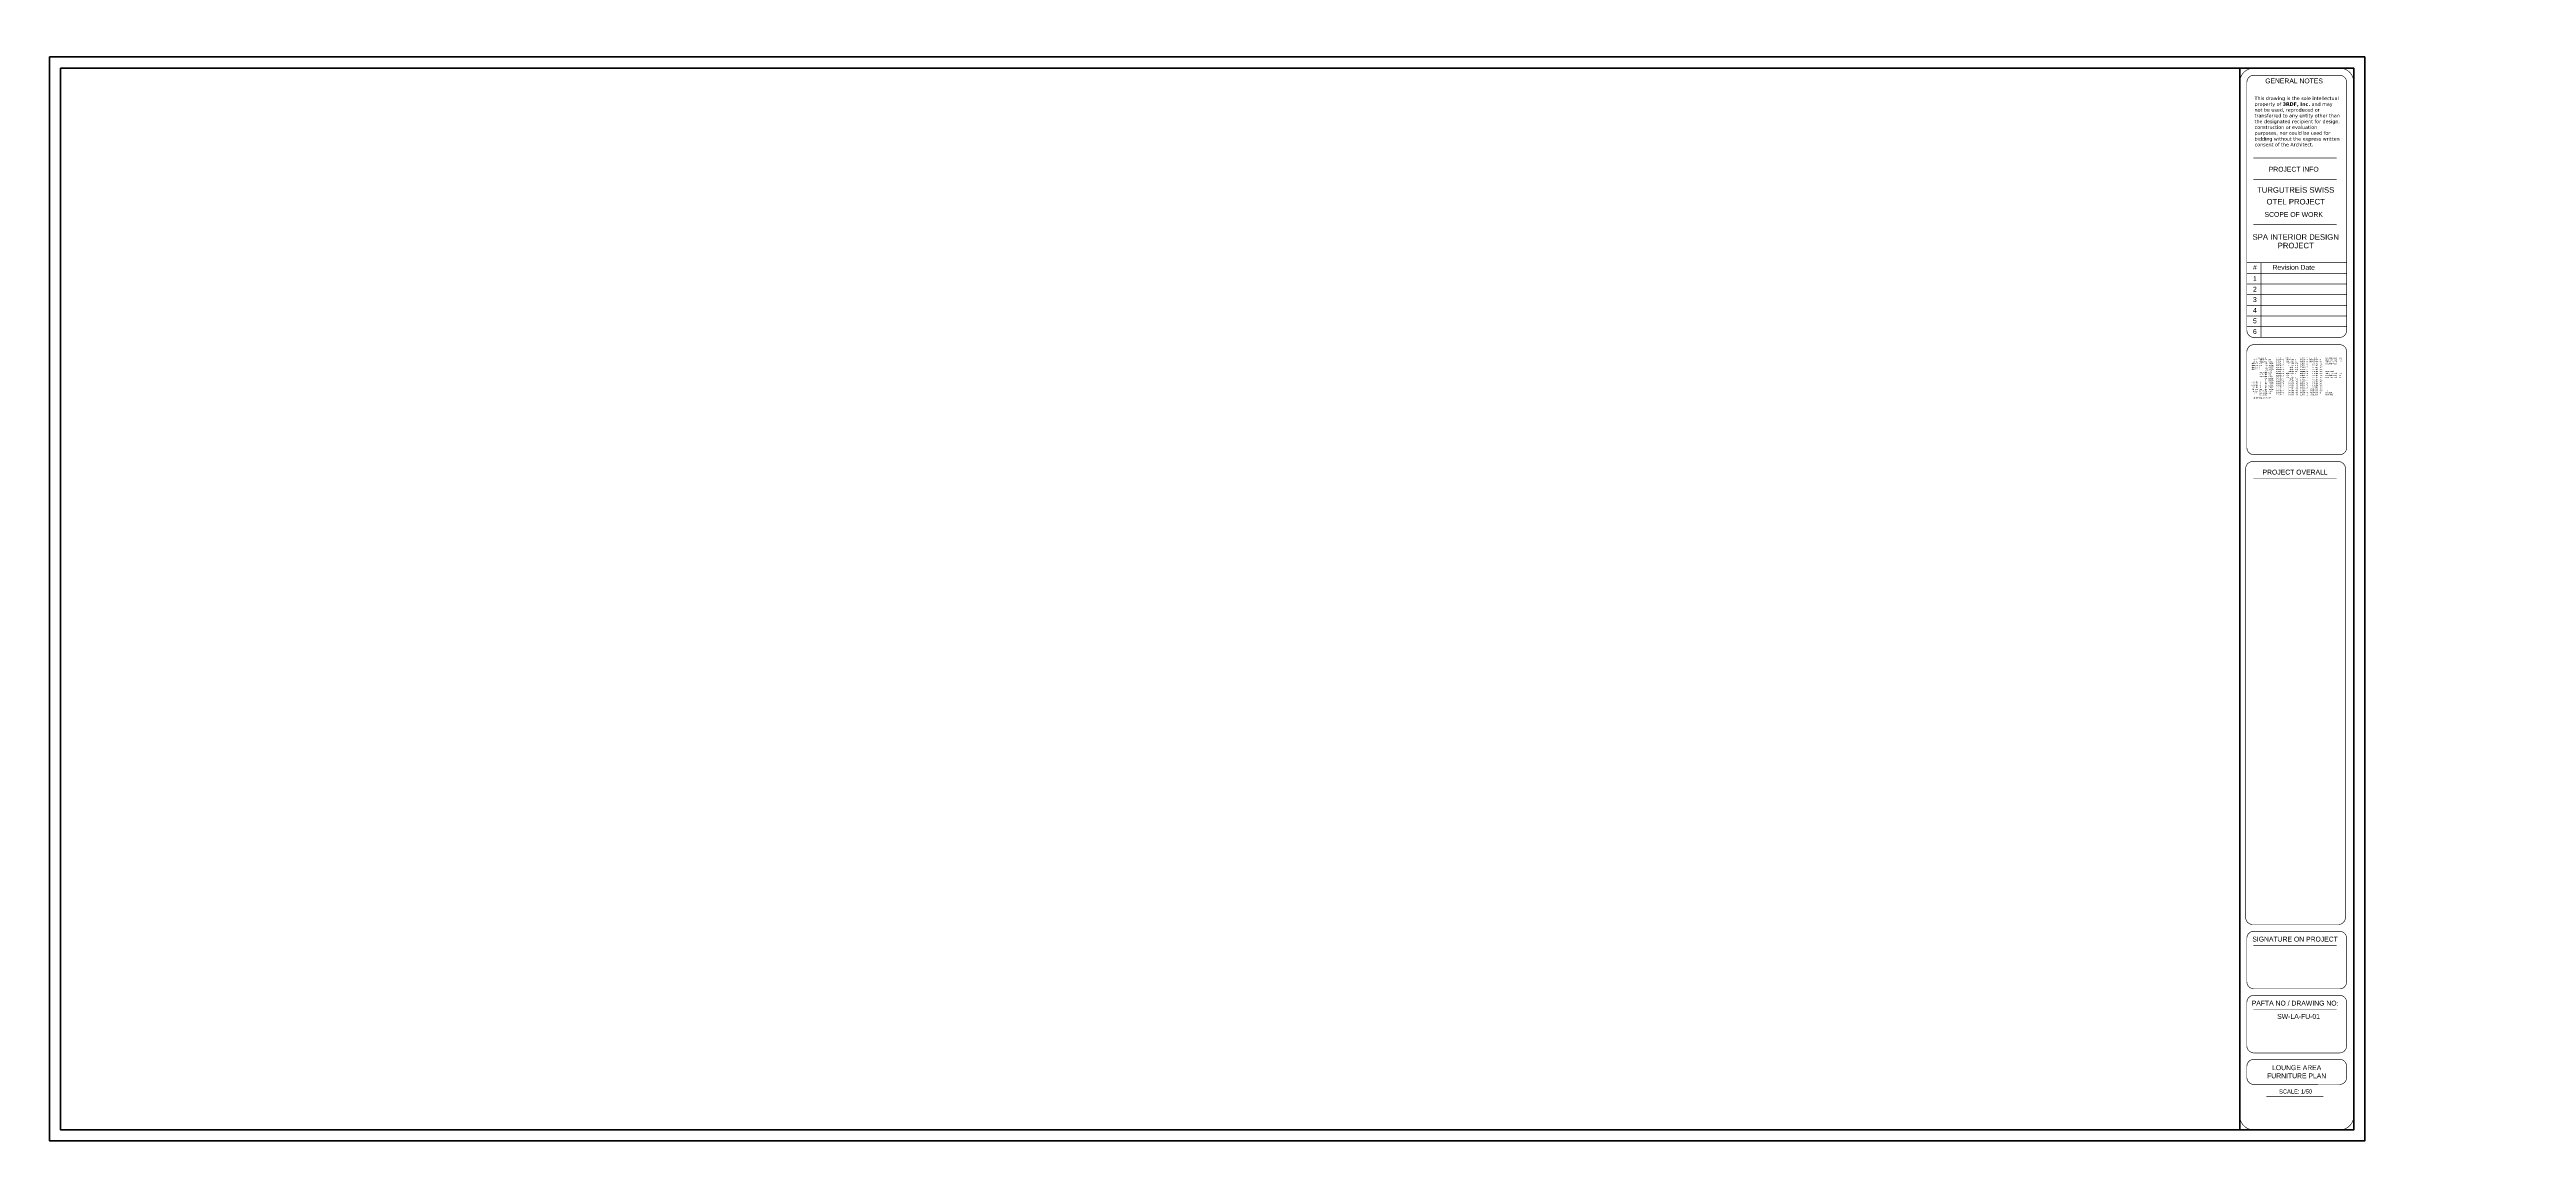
# Paper-space layout 'TERAS 2. KAT YER DOSEME PLANI' of a CAD drawing. Header units: millimetres. Extents: x 2 to 1350, y 0 to 598.
import ezdxf
from ezdxf.enums import TextEntityAlignment as Align

# ---------------------------------------------------------------- set-up
doc = ezdxf.new("R2010")
doc.units = ezdxf.units.MM
doc.header["$LTSCALE"] = 0.25
for name, color, linetype, lineweight in [('(YP-ZC) 252', 252, 'Continuous', 18), ('(YP-ZC) A-LAYOUT', 72, 'Continuous', 35), ('A-Text', 2, 'Continuous', 9), ('ART-YAZI', 101, 'Continuous', 15)]:
    doc.layers.add(name, color=color, linetype=linetype, lineweight=lineweight)
doc.layers.add('catı (3rdf)', color=41, linetype='Continuous')
doc.layers.add('I-ELEV-03', color=3, linetype='Continuous')
doc.styles.add('ARIALBOLD', font='arial.ttf')
doc.styles.get("Standard").update_dxf_attribs({"font": 'arial.ttf'})

# ---------------------------------------------------------------- blocks, each defined once
blk = doc.blocks.new('60-50')
at = {"layer": '(YP-ZC) A-LAYOUT'}
for points in [[(-6300, 0), (-6300, -2950), (0, -2950), (0, 0)], [(-6270, -30), (-6270, -2920), (-30, -2920), (-30, -30)]]:
    blk.add_lwpolyline(points, close=True, dxfattribs=at)
blk = doc.blocks.new('A$C4C147489')
at = {"layer": '(YP-ZC) A-LAYOUT'}
blk.add_line((-96349.56, 172270.18), (-95937.28, 172201.27), dxfattribs=at)
for p, q in [((-96356.04, 172231.44), (-96356.96, 172225.9)), ((-95950.21, 172157.92), (-95944.68, 172156.99)), ((-95943.75, 172162.53), (-95944.68, 172156.99))]:
    blk.add_line(p, q)
at = {"layer": 'A-Text', "color": 3, "const_width": 0.239}
for points in [[(-96320.42, 172265.31), (-96344.03, 172269.25, 0.414214), (-96350.49, 172264.64), (-96356.04, 172231.44, 0.414214), (-96351.43, 172224.98), (-96327.82, 172221.03)], [(-96024.95, 172170.41), (-95950.21, 172157.92, 0.414214), (-95943.75, 172162.53), (-95938.2, 172195.73, 0.414214), (-95942.81, 172202.19), (-96017.55, 172214.69)]]:
    blk.add_lwpolyline(points, format="xyb", dxfattribs=at)
at = {"layer": 'A-Text', "const_width": 0.239}
for points in [[(-96325.35, 172263.29), (-96329.59, 172264, 0.414214), (-96332.82, 172261.69), (-96338.37, 172228.49, 0.414214), (-96336.06, 172225.26), (-96331.83, 172224.55)], [(-96329.59, 172264), (-96325.35, 172263.29, -0.414214), (-96323.05, 172260.06), (-96328.6, 172226.85, -0.414214), (-96331.83, 172224.55), (-96336.06, 172225.26)], [(-96313.09, 172261.24), (-96317.33, 172261.95, 0.414214), (-96320.56, 172259.64), (-96326.11, 172226.44, 0.414214), (-96323.81, 172223.21), (-96319.57, 172222.5)], [(-96323.81, 172223.21), (-96306.96, 172220.39, 0.414214), (-96303.73, 172222.7), (-96298.18, 172255.9, 0.414214), (-96300.49, 172259.13), (-96317.33, 172261.95)], [(-96288.23, 172257.08), (-96292.46, 172257.79, 0.414214), (-96295.69, 172255.49), (-96301.24, 172222.28, 0.414214), (-96298.94, 172219.05), (-96294.7, 172218.34)], [(-96298.94, 172219.05), (-96282.1, 172216.24, 0.414214), (-96278.87, 172218.54), (-96273.32, 172251.75, 0.414214), (-96275.62, 172254.98), (-96292.46, 172257.79)], [(-96093.18, 172224.96), (-96267.41, 172254.08, 0.414214), (-96270.64, 172251.77), (-96276.19, 172218.57, 0.414214), (-96273.88, 172215.34), (-96099.66, 172186.22, 0.414214), (-96096.43, 172188.52), (-96090.88, 172221.73, 0.414214), (-96093.18, 172224.96)], [(-96091.57, 172184.39), (-96054.35, 172178.17, 0.414214), (-96051.12, 172180.47), (-96045.57, 172213.68, 0.414214), (-96047.87, 172216.91), (-96085.09, 172223.13, 0.414214), (-96088.32, 172220.83), (-96093.87, 172187.62, 0.414214), (-96091.57, 172184.39)], [(-96020.31, 172212.3), (-96039.55, 172215.52, 0.414214), (-96042.78, 172213.21), (-96048.33, 172180.01, 0.414214), (-96046.03, 172176.78), (-96026.79, 172173.56)], [(-96026.79, 172173.56), (-95949.75, 172160.69, 0.414214), (-95946.52, 172162.99), (-95940.97, 172196.2, 0.414214), (-95943.28, 172199.43), (-96020.31, 172212.3)]]:
    blk.add_lwpolyline(points, format="xyb", dxfattribs=at)
at = {"layer": 'A-Text', "color": 3}
for points, const_width in [([(-96306.1, 172262.91), (-96320.52, 172265.33)], 0.193), ([(-96302.52, 172262.32), (-96320.42, 172265.31)], 0.239), ([(-96027.76, 172216.39), (-96302.52, 172262.32)], 0.239), ([(-96327.82, 172221.03), (-96053.52, 172175.19)], 0.239), ([(-96017.55, 172214.69), (-96046.12, 172219.46)], 0.239), ([(-96053.52, 172175.19), (-96024.95, 172170.41)], 0.239)]:
    blk.add_lwpolyline(points, dxfattribs=dict(at, const_width=const_width))
at = {"layer": 'A-Text', "const_width": 0.239}
for points in [[(-96338.33, 172257.62), (-96342.02, 172235.5)], [(-96303.68, 172257.05), (-96309.07, 172224.77)], [(-96278.81, 172252.9), (-96284.21, 172220.61)], [(-96097.5, 172222.59), (-96102.9, 172190.31)], [(-96038.17, 172215.29), (-96044.64, 172176.55)], [(-96018.02, 172211.92), (-96039.55, 172215.52)], [(-96043.24, 172210.45), (-96014.19, 172205.59)], [(-96034.02, 172214.59), (-96040.49, 172175.85)], [(-96029.87, 172213.9), (-96036.34, 172175.16)], [(-96025.72, 172213.21), (-96032.19, 172174.47)], [(-96021.57, 172212.51), (-96028.04, 172173.77)], [(-96017.42, 172211.82), (-96023.89, 172173.08)], [(-96017.42, 172211.82), (-96023.89, 172173.08)], [(-96013.26, 172211.12), (-96019.74, 172172.38)], [(-95998.95, 172206.12), (-96004.34, 172173.84)], [(-95981.46, 172203.2), (-95986.86, 172170.91)], [(-95973.11, 172201.8), (-95978.51, 172169.52)]]:
    blk.add_lwpolyline(points, dxfattribs=at)
at = {"layer": 'A-Text', "style": 'ARIALBOLD'}
for s, height, p in [('6', 1.92, (-96040.53, 172212.48)), ('5', 1.92, (-96036.38, 172211.78)), ('4', 1.92, (-96032.3, 172211.1)), ('3', 1.92, (-96028.15, 172210.41)), ('2', 1.92, (-96024.12, 172209.73)), ('1', 1.92, (-96020, 172209.05)), ('#', 1.92, (-96015.63, 172208.32)), ('Revision Date', 1.9205, (-96018.15, 172193.24))]:
    blk.add_text(s, height=height, rotation=260.51108, dxfattribs=at).set_placement(p, align=Align.MIDDLE_CENTER)
at = {"layer": 'A-Text', "linetype": 'Continuous', "lineweight": 0, "insert": (-95949.3, 172197.34), "char_height": 1.3665, "width": 33.9986, "attachment_point": 1, "rotation": 260.51108}
blk.add_mtext('{\\fVerdana|b0|i0|c0|p34;This drawing is the sole intellectual property of \\fVerdana|b1|i0|c162|p34;3RDF\\fVerdana|b1|i0|c0|p34;, Inc.\\fVerdana|b0|i0|c0|p34; and may not be used, reproduced or transferred to any entity other than the designated recipient for design, construction or evaluation purposes, nor could be used for bidding without the express written consent of the Architect.}', dxfattribs=at)
at = {"layer": 'ART-YAZI', "color": 3, "style": 'ARIALBOLD'}
for s, height, p in [('PAFTA NO / DRAWING NO:', 1.9205, (-96303.91, 172240.46)), ('SCALE: 1/50', 1.6132, (-96338.25, 172245.98)), ('SIGNATURE ON PROJECT', 1.9205, (-96279.05, 172236.3)), ('PROJECT OVERALL', 1.9205, (-96097.74, 172206)), ('SPA INTERIOR DESIGN', 2.1766, (-96006.48, 172190.5)), ('PROJECT', 2.177, (-96009.81, 172191.05)), ('SCOPE OF WORK', 1.9205, (-95997.61, 172189.81)), ('OTEL PROJECT', 2.1766, (-95992.78, 172188.2)), ('TURGUTREİS SWISS', 2.1766, (-95988.22, 172187.45)), ('PROJECT INFO', 1.9205, (-95980.05, 172186.87)), ('GENERAL NOTES', 1.9095, (-95945.78, 172181.01))]:
    blk.add_text(s, height=height, rotation=260.51108, dxfattribs=at).set_placement(p, align=Align.MIDDLE_CENTER)
at = {"layer": 'ART-YAZI', "color": 3, "char_height": 1.9205, "attachment_point": 2, "rotation": 260.51108, "style": 'ARIALBOLD'}
for s, insert, width in [('LOUNGE AREA \\PFURNITURE PLAN', (-96328.13, 172243.87), 36.7189), ('SW-LA-FU-01', (-96308.34, 172239.81), 77.7436)]:
    blk.add_mtext(s, dxfattribs=dict(at, insert=insert, width=width))
at = {"layer": 'I-ELEV-03', "color": 1, "char_height": 0.486, "attachment_point": 1, "rotation": 260.51108}
for s, insert, width in [('{\\fKartika|b0|i0|c0|p18;3R DESIGN FACTORY}', (-96066.03, 172217.34), 9.8888), ('{\\fKartika|b0|i0|c0|p18;e the}', (-96064.08, 172216.62), 3.6863), ('{\\fKartika|b0|i0|c0|p18;ize the}', (-96063.36, 172217.04), 3.6863), ('{\\fKartika|b0|i0|c0|p18;lize the}', (-96062.65, 172217.08), 3.6863), ('{\\fKartika|b0|i0|c0|p18;alize the}', (-96061.82, 172217.36), 3.6863), ('{\\fKartika|b0|i0|c0|p18;alize the}', (-96061.14, 172217.25), 3.6863), ('{\\fKartika|b0|i0|c0|p18;alize the}', (-96060.41, 172217.13), 3.6863), ('{\\fKartika|b0|i0|c0|p18;alize the}', (-96059.65, 172217), 3.6863), ('{\\fKartika|b0|i0|c0|p18;alize the}', (-96054.61, 172216.1), 3.6863), ('{\\fKartika|b0|i0|c0|p18;alize the}', (-96053.95, 172215.99), 3.6863), ('{\\fKartika|b0|i0|c0|p18;alize the}', (-96053.22, 172215.86), 3.6863), ('{\\fKartika|b0|i0|c0|p18;alize the}', (-96052.5, 172215.74), 3.6863), ('{\\fKartika|b0|i0|c0|p18;lize the}', (-96051.84, 172215.22), 3.6863), ('{\\fKartika|b0|i0|c0|p18;refresh the}', (-96066.13, 172208.36), 3.6863), ('{\\fKartika|b0|i0|c0|p18;refresh the}', (-96065.41, 172208.24), 3.6863), ('{\\fKartika|b0|i0|c0|p18;realize the}', (-96065.09, 172214.8), 3.6863), ('{\\fKartika|b0|i0|c0|p18;rea}', (-96065.07, 172211.12), 3.6863), ('{\\fKartika|b0|i0|c0|p18;refresh the}', (-96064.68, 172208.12), 3.6863), ('{\\fKartika|b0|i0|c0|p18;realize the}', (-96064.46, 172214.68), 3.6863), ('{\\fKartika|b0|i0|c0|p18;realiz}', (-96064.36, 172211), 3.6863), ('{\\fKartika|b0|i0|c0|p18;refresh the}', (-96063.93, 172207.99), 3.6863), ('{\\fKartika|b0|i0|c0|p18;realize the}', (-96063.74, 172214.56), 3.6863), ('{\\fKartika|b0|i0|c0|p18;realize}', (-96063.65, 172210.88), 3.6863), ('{\\fKartika|b0|i0|c0|p18;refresh the}', (-96063.14, 172207.86), 3.6863), ('{\\fKartika|b0|i0|c0|p18; the}', (-96063.38, 172212.54), 3.6863), ('{\\fKartika|b0|i0|c0|p18;realize}', (-96062.92, 172210.76), 3.6863), ('{\\fKartika|b0|i0|c0|p18;rea}', (-96063.05, 172214.5), 3.6863), ('{\\fKartika|b0|i0|c0|p18;refresh the}', (-96062.4, 172207.74), 3.6863), ('{\\fKartika|b0|i0|c0|p18; the}', (-96062.64, 172212.39), 3.6863), ('{\\fKartika|b0|i0|c0|p18;realize}', (-96062.18, 172210.63), 3.6863), ('{\\fKartika|b0|i0|c0|p18;re}', (-96062.33, 172214.3), 3.6863), ('{\\fKartika|b0|i0|c0|p18;refresh the}', (-96061.65, 172207.61), 3.6863), ('{\\fKartika|b0|i0|c0|p18; the}', (-96061.91, 172212.27), 3.6863), ('{\\fKartika|b0|i0|c0|p18;realize}', (-96061.48, 172210.52), 3.6863), ('{\\fKartika|b0|i0|c0|p18;re}', (-96061.64, 172214.18), 3.6863), ('{\\fKartika|b0|i0|c0|p18;refresh the}', (-96060.87, 172207.48), 3.6863), ('{\\fKartika|b0|i0|c0|p18; the}', (-96061.2, 172212.15), 3.6863), ('{\\fKartika|b0|i0|c0|p18;realize}', (-96060.77, 172210.4), 3.6863), ('{\\fKartika|b0|i0|c0|p18;re}', (-96060.91, 172214.06), 3.6863), ('{\\fKartika|b0|i0|c0|p18;refresh the}', (-96060.14, 172207.36), 3.6863), ('{\\fKartika|b0|i0|c0|p18; the}', (-96060.47, 172212.03), 3.6863), ('{\\fKartika|b0|i0|c0|p18;realize}', (-96060.03, 172210.27), 3.6863), ('{\\fKartika|b0|i0|c0|p18;re}', (-96060.18, 172213.94), 3.6863), ('{\\fKartika|b0|i0|c0|p18; the}', (-96059.8, 172211.92), 3.6863), ('{\\fKartika|b0|i0|c0|p18;refresh the}', (-96059.38, 172207.23), 3.6863), ('{\\fKartika|b0|i0|c0|p18;realize}', (-96059.35, 172210.16), 3.6863), ('{\\fKartika|b0|i0|c0|p18;e the}', (-96058.98, 172212.14), 3.6863), ('{\\fKartika|b0|i0|c0|p18;refresh the}', (-96058.65, 172207.11), 3.6863), ('{\\fKartika|b0|i0|c0|p18;realiz}', (-96058.63, 172210.04), 3.6863), ('{\\fKartika|b0|i0|c0|p18;realize the}', (-96058.02, 172213.6), 3.6863), ('{\\fKartika|b0|i0|c0|p18;refresh the}', (-96057.92, 172206.99), 3.6863), ('{\\fKartika|b0|i0|c0|p18;rea}', (-96057.9, 172209.92), 3.6863), ('{\\fKartika|b0|i0|c0|p18;realize the}', (-96057.28, 172213.47), 3.6863), ('{\\fKartika|b0|i0|c0|p18;refresh the}', (-96057.11, 172206.85), 3.6863), ('{\\fKartika|b0|i0|c0|p18;real}', (-96057.14, 172209.79), 3.6863), ('{\\fKartika|b0|i0|c0|p18;realize the}', (-96056.59, 172213.36), 3.6863), ('{\\fKartika|b0|i0|c0|p18;refresh the}', (-96056.38, 172206.73), 3.6863), ('{\\fKartika|b0|i0|c0|p18;realiz}', (-96056.45, 172209.68), 3.6863), ('{\\fKartika|b0|i0|c0|p18;the}', (-96056.24, 172210.93), 3.6863), ('{\\fKartika|b0|i0|c0|p18;refresh the}', (-96055.62, 172206.6), 3.6863), ('{\\fKartika|b0|i0|c0|p18;realize}', (-96055.74, 172209.56), 3.6863), ('{\\fKartika|b0|i0|c0|p18;the }', (-96055.57, 172210.78), 3.6863), ('{\\fKartika|b0|i0|c0|p18;refresh the}', (-96054.85, 172206.47), 3.6863), ('{\\fKartika|b0|i0|c0|p18;realize}', (-96055, 172209.43), 3.6863), ('{\\fKartika|b0|i0|c0|p18;re }', (-96055.08, 172213.15), 3.6863), ('{\\fKartika|b0|i0|c0|p18;the }', (-96054.84, 172210.66), 3.6863), ('{\\fKartika|b0|i0|c0|p18;refresh the}', (-96054.12, 172206.35), 3.6863), ('{\\fKartika|b0|i0|c0|p18;realize}', (-96054.31, 172209.32), 3.6863), ('{\\fKartika|b0|i0|c0|p18;re }', (-96054.42, 172213.04), 3.6863), ('{\\fKartika|b0|i0|c0|p18;the }', (-96054.09, 172210.53), 3.6863), ('{\\fKartika|b0|i0|c0|p18;realize}', (-96053.58, 172209.2), 3.6863), ('{\\fKartika|b0|i0|c0|p18;rea}', (-96053.69, 172212.92), 3.6863), ('{\\fKartika|b0|i0|c0|p18;refresh the}', (-96053.34, 172206.22), 3.6863), ('{\\fKartika|b0|i0|c0|p18;the }', (-96053.39, 172210.41), 3.6863), ('{\\fKartika|b0|i0|c0|p18;rea }', (-96052.98, 172212.8), 3.6863), ('{\\fKartika|b0|i0|c0|p18;realiz}', (-96052.87, 172209.08), 3.6863), ('{\\fKartika|b0|i0|c0|p18;refresh the}', (-96052.59, 172206.1), 3.6863), ('{\\fKartika|b0|i0|c0|p18;realize the}', (-96052.27, 172212.73), 3.6863), ('{\\fKartika|b0|i0|c0|p18;refresh the}', (-96051.89, 172205.97), 3.6863), ('{\\fKartika|b0|i0|c0|p18;rea}', (-96052.14, 172208.95), 3.6863), ('{\\fKartika|b0|i0|c0|p18;realize the}', (-96051.54, 172212.58), 3.6863), ('{\\fKartika|b0|i0|c0|p18;ze the}', (-96051.19, 172214.82), 3.6863), ('{\\fKartika|b0|i0|c0|p18;realize th}', (-96050.84, 172212.45), 3.6863), ('{\\fKartika|b0|i0|c0|p18;the}', (-96050.67, 172213.57), 3.6863), ('{\\fKartika|b0|i0|c0|p18;restore the}', (-96067.71, 172199.04), 3.6863), ('{\\fKartika|b0|i0|c0|p18;ref}', (-96067.41, 172200.79), 3.6863), ('{\\fKartika|b0|i0|c0|p18;restore the}', (-96066.99, 172198.92), 3.6863), ('{\\fKartika|b0|i0|c0|p18;esh the}', (-96067.01, 172203.45), 3.6863), ('{\\fKartika|b0|i0|c0|p18;ref}', (-96066.7, 172200.67), 3.6863), ('{\\fKartika|b0|i0|c0|p18;restore the}', (-96066.24, 172198.8), 3.6863), ('{\\fKartika|b0|i0|c0|p18;esh the}', (-96066.26, 172203.32), 3.6863), ('{\\fKartika|b0|i0|c0|p18;ref}', (-96065.93, 172200.54), 3.6863), ('{\\fKartika|b0|i0|c0|p18;restore the}', (-96065.47, 172198.67), 3.6863), ('{\\fKartika|b0|i0|c0|p18;esh the}', (-96065.49, 172203.19), 3.6863), ('{\\fKartika|b0|i0|c0|p18;ref}', (-96065.17, 172200.42), 3.6863), ('{\\fKartika|b0|i0|c0|p18;restore the}', (-96064.73, 172198.54), 3.6863), ('{\\fKartika|b0|i0|c0|p18;esh the}', (-96064.74, 172203.07), 3.6863), ('{\\fKartika|b0|i0|c0|p18;ref}', (-96064.43, 172200.29), 3.6863), ('{\\fKartika|b0|i0|c0|p18;restore the}', (-96063.99, 172198.42), 3.6863), ('{\\fKartika|b0|i0|c0|p18;esh the}', (-96064, 172202.94), 3.6863), ('{\\fKartika|b0|i0|c0|p18;ref}', (-96063.68, 172200.17), 3.6863), ('{\\fKartika|b0|i0|c0|p18;restore the}', (-96063.22, 172198.29), 3.6863), ('{\\fKartika|b0|i0|c0|p18;esh the}', (-96063.24, 172202.82), 3.6863), ('{\\fKartika|b0|i0|c0|p18;ref}', (-96062.92, 172200.04), 3.6863), ('{\\fKartika|b0|i0|c0|p18;restore the}', (-96062.48, 172198.17), 3.6863), ('{\\fKartika|b0|i0|c0|p18;esh the}', (-96062.49, 172202.69), 3.6863), ('{\\fKartika|b0|i0|c0|p18;ref}', (-96062.16, 172199.91), 3.6863), ('{\\fKartika|b0|i0|c0|p18;restore the}', (-96061.73, 172198.04), 3.6863), ('{\\fKartika|b0|i0|c0|p18;esh the}', (-96061.74, 172202.57), 3.6863), ('{\\fKartika|b0|i0|c0|p18;ref}', (-96061.41, 172199.79), 3.6863), ('{\\fKartika|b0|i0|c0|p18;restore the}', (-96060.97, 172197.92), 3.6863), ('{\\fKartika|b0|i0|c0|p18;esh the}', (-96060.98, 172202.45), 3.6863), ('{\\fKartika|b0|i0|c0|p18;re}', (-96060.66, 172199.7), 3.6863), ('{\\fKartika|b0|i0|c0|p18;restore the}', (-96060.22, 172197.79), 3.6863), ('{\\fKartika|b0|i0|c0|p18;refresh the}', (-96060.06, 172203.3), 3.6863), ('{\\fKartika|b0|i0|c0|p18;restore the}', (-96059.46, 172197.66), 3.6863), ('{\\fKartika|b0|i0|c0|p18;refresh t}', (-96059.28, 172203.17), 3.6863), ('{\\fKartika|b0|i0|c0|p18;restore the}', (-96058.7, 172197.54), 3.6863), ('{\\fKartika|b0|i0|c0|p18;r}', (-96059.14, 172199.46), 3.6863), ('{\\fKartika|b0|i0|c0|p18;refresh the}', (-96058.54, 172203.05), 3.6863), ('{\\fKartika|b0|i0|c0|p18;ref}', (-96058.4, 172199.33), 3.6863), ('{\\fKartika|b0|i0|c0|p18;restore the}', (-96057.95, 172197.41), 3.6863), ('{\\fKartika|b0|i0|c0|p18;esh the}', (-96057.98, 172201.96), 3.6863), ('{\\fKartika|b0|i0|c0|p18;refr}', (-96057.65, 172199.2), 3.6863), ('{\\fKartika|b0|i0|c0|p18;restore the}', (-96057.2, 172197.29), 3.6863), ('{\\fKartika|b0|i0|c0|p18;esh the}', (-96057.22, 172201.83), 3.6863), ('{\\fKartika|b0|i0|c0|p18;refr}', (-96056.88, 172199.08), 3.6863), ('{\\fKartika|b0|i0|c0|p18;restore the}', (-96056.45, 172197.16), 3.6863), ('{\\fKartika|b0|i0|c0|p18;esh the}', (-96056.45, 172201.7), 3.6863), ('{\\fKartika|b0|i0|c0|p18;refr}', (-96056.11, 172198.95), 3.6863), ('{\\fKartika|b0|i0|c0|p18;restore the}', (-96055.69, 172197.03), 3.6863), ('{\\fKartika|b0|i0|c0|p18;esh the}', (-96055.69, 172201.55), 3.6863), ('{\\fKartika|b0|i0|c0|p18;refr}', (-96055.33, 172198.83), 3.6863), ('{\\fKartika|b0|i0|c0|p18;restore the}', (-96054.94, 172196.91), 3.6863), ('{\\fKartika|b0|i0|c0|p18;resh the}', (-96054.87, 172201.63), 3.6863), ('{\\fKartika|b0|i0|c0|p18;re}', (-96054.62, 172198.69), 3.6863), ('{\\fKartika|b0|i0|c0|p18;restore the}', (-96054.19, 172196.78), 3.6863), ('{\\fKartika|b0|i0|c0|p18;refresh the}', (-96054.02, 172202.29), 3.6863), ('{\\fKartika|b0|i0|c0|p18;restore the}', (-96053.45, 172196.66), 3.6863), ('{\\fKartika|b0|i0|c0|p18;r}', (-96053.88, 172198.58), 3.6863), ('{\\fKartika|b0|i0|c0|p18;refresh the}', (-96053.28, 172202.16), 3.6863), ('{\\fKartika|b0|i0|c0|p18;refresh }', (-96052.52, 172202.18), 3.6863), ('{\\fKartika|b0|i0|c0|p18;value need }', (-96069.39, 172189.35), 3.6863), ('{\\fKartika|b0|i0|c0|p18;value need }', (-96069.39, 172189.35), 5.5436), ('{\\fKartika|b0|i0|c0|p18;need look }', (-96068.64, 172189.17), 3.6863), ('{\\fKartika|b0|i0|c0|p18;need look }', (-96068.64, 172189.17), 5.5436), ('{\\fKartika|b0|i0|c0|p18;restore the}', (-96068.35, 172195.2), 3.6863), ('{\\fKartika|b0|i0|c0|p18;look value }', (-96067.9, 172189.02), 3.6863), ('{\\fKartika|b0|i0|c0|p18;look value }', (-96067.9, 172189.02), 5.5436), ('{\\fKartika|b0|i0|c0|p18;re}', (-96068.26, 172191.34), 3.6863), ('{\\fKartika|b0|i0|c0|p18;restore the}', (-96067.63, 172195.08), 3.6863), ('{\\fKartika|b0|i0|c0|p18;rest}', (-96067.5, 172191.21), 3.6863), ('{\\fKartika|b0|i0|c0|p18;value need}', (-96067.1, 172188.97), 3.6863), ('{\\fKartika|b0|i0|c0|p18;value need}', (-96067.1, 172188.97), 5.5436), ('{\\fKartika|b0|i0|c0|p18;restore the}', (-96066.88, 172194.96), 3.6863), ('{\\fKartika|b0|i0|c0|p18;rest}', (-96066.77, 172191.09), 3.6863), ('{\\fKartika|b0|i0|c0|p18;need look }', (-96066.35, 172188.79), 3.6863), ('{\\fKartika|b0|i0|c0|p18;need look }', (-96066.35, 172188.79), 5.5436), ('{\\fKartika|b0|i0|c0|p18;restore the}', (-96066.14, 172194.83), 3.6863), ('{\\fKartika|b0|i0|c0|p18;rest}', (-96065.99, 172190.96), 3.6863), ('{\\fKartika|b0|i0|c0|p18;look value }', (-96065.64, 172188.64), 3.6863), ('{\\fKartika|b0|i0|c0|p18;look value }', (-96065.64, 172188.64), 5.5436), ('{\\fKartika|b0|i0|c0|p18;ore the}', (-96065.55, 172193.62), 3.6863), ('{\\fKartika|b0|i0|c0|p18;rest}', (-96065.25, 172190.83), 3.6863), ('{\\fKartika|b0|i0|c0|p18;value need }', (-96064.84, 172188.59), 3.6863), ('{\\fKartika|b0|i0|c0|p18;value need }', (-96064.84, 172188.59), 5.5436), ('{\\fKartika|b0|i0|c0|p18;ore the}', (-96064.81, 172193.5), 3.6863), ('{\\fKartika|b0|i0|c0|p18;rest}', (-96064.49, 172190.71), 3.6863), ('{\\fKartika|b0|i0|c0|p18;need look }', (-96064.09, 172188.41), 3.6863), ('{\\fKartika|b0|i0|c0|p18;need look }', (-96064.09, 172188.41), 5.5436), ('{\\fKartika|b0|i0|c0|p18;ore the}', (-96064.05, 172193.37), 3.6863), ('{\\fKartika|b0|i0|c0|p18;rest}', (-96063.74, 172190.58), 3.6863), ('{\\fKartika|b0|i0|c0|p18;look value }', (-96063.37, 172188.26), 3.6863), ('{\\fKartika|b0|i0|c0|p18;look value }', (-96063.37, 172188.26), 5.5436), ('{\\fKartika|b0|i0|c0|p18;ore the}', (-96063.3, 172193.25), 3.6863), ('{\\fKartika|b0|i0|c0|p18;value need look}', (-96062.58, 172188.21), 5.5436), ('{\\fKartika|b0|i0|c0|p18;rest}', (-96063, 172190.46), 3.6863), ('{\\fKartika|b0|i0|c0|p18;ore the}', (-96062.55, 172193.12), 3.6863), ('{\\fKartika|b0|i0|c0|p18;need look value}', (-96061.83, 172188.03), 5.5436), ('{\\fKartika|b0|i0|c0|p18;rest}', (-96062.24, 172190.33), 3.6863), ('{\\fKartika|b0|i0|c0|p18;ore the}', (-96061.78, 172192.99), 3.6863), ('{\\fKartika|b0|i0|c0|p18;look value need}', (-96061.07, 172187.9), 5.5436), ('{\\fKartika|b0|i0|c0|p18;rest}', (-96061.48, 172190.2), 3.6863), ('{\\fKartika|b0|i0|c0|p18;ore the}', (-96061.03, 172192.87), 3.6863), ('{\\fKartika|b0|i0|c0|p18;rest}', (-96060.72, 172190.07), 3.6863), ('{\\fKartika|b0|i0|c0|p18;value need }', (-96060.32, 172187.82), 3.6863), ('{\\fKartika|b0|i0|c0|p18;value need }', (-96060.32, 172187.82), 5.5436), ('{\\fKartika|b0|i0|c0|p18;ore the}', (-96060.28, 172192.74), 3.6863), ('{\\fKartika|b0|i0|c0|p18;rest}', (-96059.97, 172189.95), 3.6863), ('{\\fKartika|b0|i0|c0|p18;need look }', (-96059.57, 172187.64), 3.6863), ('{\\fKartika|b0|i0|c0|p18;need look }', (-96059.57, 172187.64), 5.5436), ('{\\fKartika|b0|i0|c0|p18;ore the}', (-96059.53, 172192.62), 3.6863), ('{\\fKartika|b0|i0|c0|p18;rest}', (-96059.22, 172189.82), 3.6863), ('{\\fKartika|b0|i0|c0|p18;look value }', (-96058.82, 172187.51), 3.6863), ('{\\fKartika|b0|i0|c0|p18;look value }', (-96058.82, 172187.51), 5.5436), ('{\\fKartika|b0|i0|c0|p18;ore the}', (-96058.78, 172192.49), 3.6863), ('{\\fKartika|b0|i0|c0|p18;rest}', (-96058.46, 172189.7), 3.6863), ('{\\fKartika|b0|i0|c0|p18;value need }', (-96058.07, 172187.45), 3.6863), ('{\\fKartika|b0|i0|c0|p18;value need }', (-96058.07, 172187.45), 5.5436), ('{\\fKartika|b0|i0|c0|p18;ore the}', (-96058.03, 172192.36), 3.6863), ('{\\fKartika|b0|i0|c0|p18;need look value}', (-96057.32, 172187.27), 5.5436), ('{\\fKartika|b0|i0|c0|p18;rest}', (-96057.7, 172189.57), 3.6863), ('{\\fKartika|b0|i0|c0|p18;ore the}', (-96057.25, 172192.24), 3.6863), ('{\\fKartika|b0|i0|c0|p18;look value need}', (-96056.6, 172187.15), 5.5436), ('{\\fKartika|b0|i0|c0|p18;rest}', (-96056.96, 172189.45), 3.6863), ('{\\fKartika|b0|i0|c0|p18;tore the}', (-96056.48, 172192.32), 3.6863), ('{\\fKartika|b0|i0|c0|p18;value need look}', (-96055.85, 172187.09), 5.5436), ('{\\fKartika|b0|i0|c0|p18;res}', (-96056.2, 172189.32), 3.6863), ('{\\fKartika|b0|i0|c0|p18;restore the}', (-96055.58, 172193.13), 3.6863), ('{\\fKartika|b0|i0|c0|p18;need look value}', (-96055.1, 172186.91), 5.5436), ('{\\fKartika|b0|i0|c0|p18;re}', (-96055.45, 172189.19), 3.6863), ('{\\fKartika|b0|i0|c0|p18;restore the}', (-96054.81, 172193.01), 3.6863), ('{\\fKartika|b0|i0|c0|p18;restore the}', (-96054.09, 172192.88), 3.6863), ('{\\fKartika|b0|i0|c0|p18;val}', (-96063.49, 172182.77), 3.6863), ('{\\fKartika|b0|i0|c0|p18;val}', (-96063.49, 172182.77), 5.5436), ('{\\fKartika|b0|i0|c0|p18;ne}', (-96062.74, 172182.59), 3.6863), ('{\\fKartika|b0|i0|c0|p18;ne}', (-96062.74, 172182.59), 5.5436), ('{\\fKartika|b0|i0|c0|p18;loo}', (-96062, 172182.45), 3.6863), ('{\\fKartika|b0|i0|c0|p18;loo}', (-96062, 172182.45), 5.5436), ('{\\fKartika|b0|i0|c0|p18;loo}', (-96057.52, 172181.68), 3.6863), ('{\\fKartika|b0|i0|c0|p18;loo}', (-96057.52, 172181.68), 5.5436), ('{\\fKartika|b0|i0|c0|p18;val}', (-96056.77, 172181.58), 3.6863), ('{\\fKartika|b0|i0|c0|p18;val}', (-96056.77, 172181.58), 5.5436), ('{\\fKartika|b0|i0|c0|p18;nee}', (-96056.01, 172181.47), 3.6863), ('{\\fKartika|b0|i0|c0|p18;nee}', (-96056.01, 172181.47), 5.5436)]:
    blk.add_mtext(s, dxfattribs=dict(at, insert=insert, width=width))

psp = doc.layouts.new('TERAS 2. KAT YER DOSEME PLANI')

# ---------------------------------------------------------------- block references
at = {"layer": '(YP-ZC) 252', "xscale": 0.2, "yscale": 0.2, "zscale": 0.2}
psp.add_blockref('60-50', (1262.3, 594), dxfattribs=at)
at = {"xscale": 1.38277511962448, "yscale": 1.38277511962448, "zscale": 1.38277511962448, "rotation": 99.48891795821571}
psp.add_blockref('A$C4C147489', (214182, 170687.5), dxfattribs=at)

# ---------------------------------------------------------------- viewports
at = {"layer": 'catı (3rdf)', "ltscale": 0.25}
vp = psp.add_viewport(center=(601.3, 299), size=(1185.9, 578), view_center_point=(35214.294, 6062.057), view_height=2890, dxfattribs=at)
vp.frozen_layers = ['catı (3rdf)']

doc.saveas('drawing.dxf')
